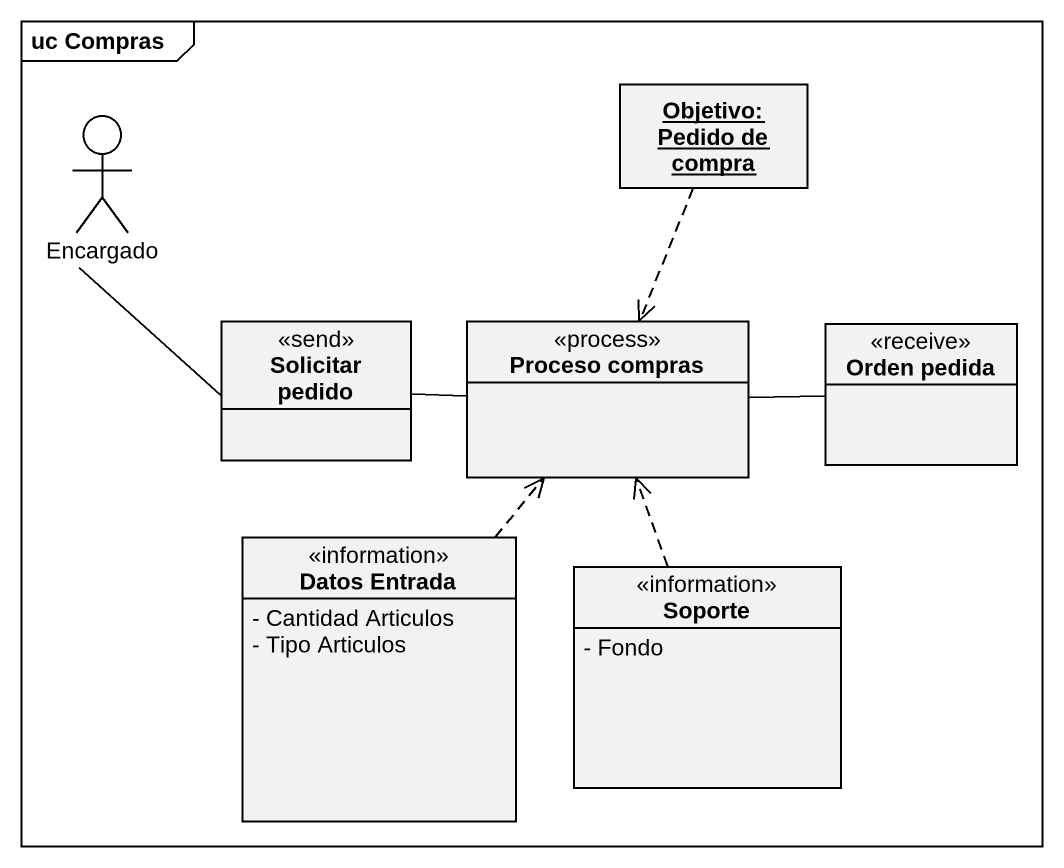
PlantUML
@startuml
mainframe uc Compras
allowmixing
hide circle
hide empty members
skinparam classAttributeIconSize 0
actor Encargado
object "Objetivo: Pedido de compra" as Objetivo_Pedido_de_compra
class "Solicitar pedido" as Solicitar_pedido <<send>>
class "Proceso compras" as Proceso_compras <<process>>
class "Orden pedida" as Orden_pedida <<receive>>
class "Datos Entrada" as Datos_Entrada <<information>> {
  - Cantidad Articulos
  - Tipo Articulos
}
class Soporte <<information>> {
  - Fondo
}
Encargado -- Solicitar_pedido
Objetivo_Pedido_de_compra ..> Proceso_compras
Solicitar_pedido -right- Proceso_compras
Proceso_compras -right- Orden_pedida
Datos_Entrada .up.> Proceso_compras
Soporte .up.> Proceso_compras
@enduml
